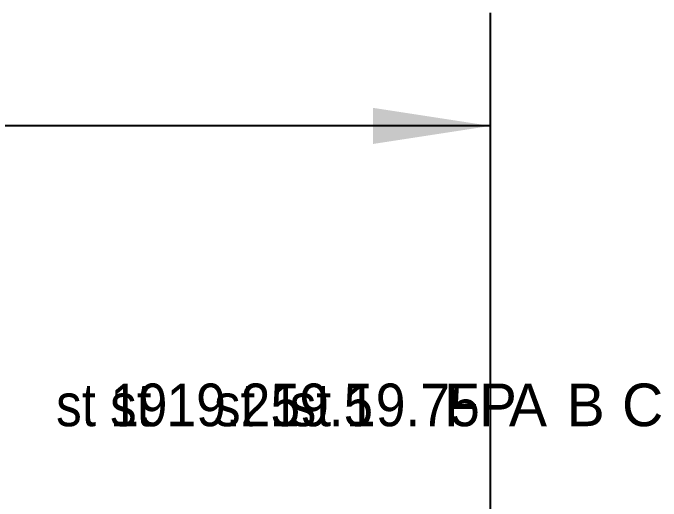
# Model space of a CAD drawing. Header units: millimetres. Extents: x -190954 to 154095, y 101 to 64253.
# Drawn here: x 214.17 to 232.39, y 155.12 to 168.84 of the extents above; entities that cross this region are included whole.
import ezdxf

# ---------------------------------------------------------------- set-up
doc = ezdxf.new("R2010")
doc.units = ezdxf.units.MM
doc.layers.add('GRID', color=179, linetype='Continuous')
doc.layers.add('WL20', color=179, linetype='Continuous')
doc.styles.add('SLDTEXTSTYLE0', font='TXT', dxfattribs={"width": 0.75})
doc.styles.add('SLDTEXTSTYLE3', font='TXT', dxfattribs={"width": 0.928571})
doc.styles.add('SLDTEXTSTYLE5', font='TXT', dxfattribs={"width": 0.9})
doc.styles.add('SLDTEXTSTYLE6', font='TXT')
doc.styles.add('SLDTEXTSTYLE8', font='TXT', dxfattribs={"width": 0.9375})
doc.dimstyles.new('SLDDIMSTYLE0', dxfattribs={"dimtxt": 3.175, "dimasz": 3.302, "dimexe": 0, "dimexo": 0.0625, "dimgap": 0.79375, "dimtad": 0, "dimtih": 1, "dimtoh": 1, "dimlfac": 1500, "dimrnd": 1e-09, "dimzin": 4, "dimdsep": 46, "dimtxsty": 'SLDTEXTSTYLE0', "dimsah": 1, "dimcen": 0.09, "dimadec": 0, "dimazin": 1, "dimtfac": 1, "dimtofl": 0, "dimtmove": 0, "dimatfit": 3, "dimfxl": 0, "dimfrac": 2, "dimtolj": 1, "dimtzin": 12, "dimarcsym": 0})

# ---------------------------------------------------------------- blocks, each defined once
blk = doc.blocks.new('_D')
at = {"layer": 'WL20'}
for p, q in [((25.597, 126.417), (25.597, 168.839)), ((227.596, 126.417), (227.596, 168.839)), ((25.597, 165.664), (126.8, 165.664)), ((227.596, 165.664), (146.741, 165.664))]:
    blk.add_line(p, q, dxfattribs=at)
for points in [[(25.597, 165.664), (28.899, 165.156), (28.899, 166.172)], [(227.596, 165.664), (224.294, 166.172), (224.294, 165.156)]]:
    blk.add_solid(points, dxfattribs=at)
at = {"layer": 'WL20', "insert": (126.8, 167.237), "char_height": 3.175, "attachment_point": 1, "style": 'SLDTEXTSTYLE0'}
blk.add_mtext('302998.00', dxfattribs=at)

msp = doc.modelspace()

# ---------------------------------------------------------------- texts
at = {"layer": 'GRID', "color": 255, "char_height": 1.198504, "attachment_point": 1}
for s, insert, style in [('st 19', (215.3866751, 158.419676), 'SLDTEXTSTYLE5'), ('st 19.25', (216.9023217, 158.419676), 'SLDTEXTSTYLE8'), ('st 19.5', (219.8305951, 158.419676), 'SLDTEXTSTYLE3'), ('st 19.75', (221.9516584, 158.419676), 'SLDTEXTSTYLE8'), ('FP', (226.2925477, 158.419676), 'SLDTEXTSTYLE6'), ('FP', (226.2938804, 158.419676), 'SLDTEXTSTYLE6'), ('A', (228.1176171, 158.419676), 'SLDTEXTSTYLE6'), ('B', (229.7408844, 158.419676), 'SLDTEXTSTYLE6'), ('C', (231.2968837, 158.419676), 'SLDTEXTSTYLE6')]:
    msp.add_mtext(s, dxfattribs=dict(at, insert=insert, style=style))

# ---------------------------------------------------------------- dimensions: what is measured, and where the dimension line sits
at = {"layer": 'WL20'}
dim = msp.add_linear_dim(base=(25.5972687, 165.6644439), p1=(227.595936, 125.1466667), p2=(25.5972687, 125.1466667), dimstyle='SLDDIMSTYLE0', dxfattribs=at)
dim.commit()
dim.dimension.update_dxf_attribs({"geometry": '_D', "text_midpoint": (136.7707445, 165.6644439), "dimtype": 160})

doc.saveas('drawing.dxf')
